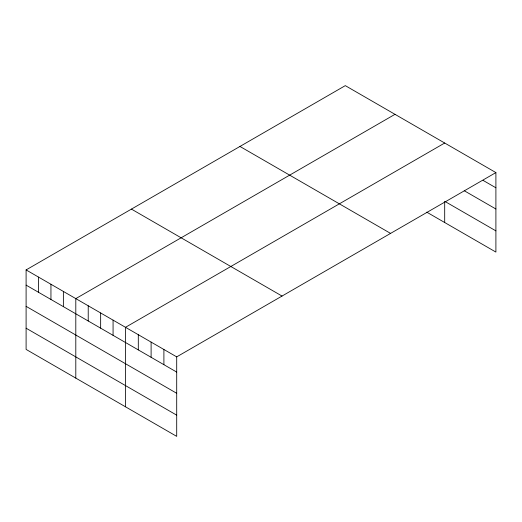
<?xml version="1.0" encoding="UTF-8"?>
<svg xmlns="http://www.w3.org/2000/svg" width="522" height="522" viewBox="0 0 522 522"><rect width="100%" height="100%" fill="white"/><g stroke="black" fill="none" stroke-linecap="round" stroke-linejoin="round"><path stroke-width="0.78" d="M495.9 172.586L176.704 356.872L176.704 436.366L26.1 349.414L26.1 269.92L345.296 85.634L495.9 172.586L495.9 252.08L426.748 212.154M394.991 114.325L75.801 298.61L75.801 378.111M444.692 143.021L125.502 327.307L125.502 406.801M483.098 180.397L495.9 187.79M464.234 190.726L495.9 209.002M444.692 201.303L495.9 230.868M239.957 146.447L390.567 233.399M131.433 209.107L282.043 296.059M26.1 269.92L176.704 356.872M26.1 285.123L176.704 372.075M26.1 306.342L176.704 393.288M26.1 328.201L176.704 415.153M444.692 202.06L444.692 222.516M163.901 349.479L163.901 364.682M151.106 342.086L151.106 357.289M138.304 334.7L138.304 349.903M113.072 320.136L113.072 335.339M100.648 312.959L100.648 328.162M88.225 305.788L88.225 320.991M63.377 291.439L63.377 306.642M50.947 284.268L50.947 299.471M38.524 277.091L38.524 292.294"/></g></svg>
